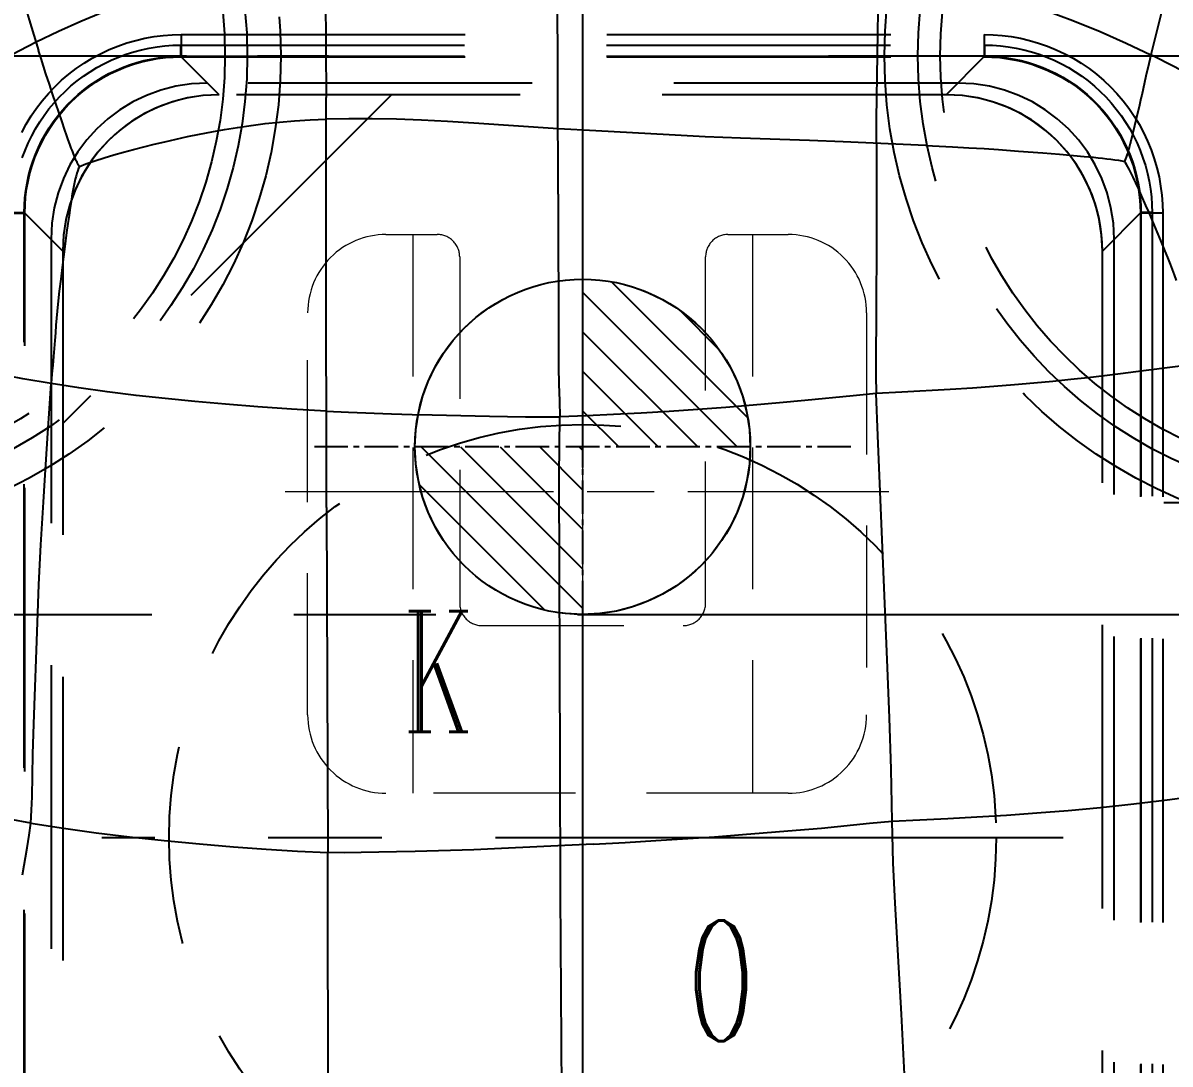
# Model space of a CAD drawing. Header units: inches. Extents: x 143011 to 144494, y -46023 to -44974.
# Drawn here: x 143760.5 to 143811.9, y -45186.5 to -45140 of the extents above; entities that cross this region are included whole.
import ezdxf

# ---------------------------------------------------------------- set-up
doc = ezdxf.new("R2010")
doc.units = ezdxf.units.IN
doc.header["$LTSCALE"] = 2
doc.header["$MEASUREMENT"] = 0
for name, pattern in [('ACAD_ISO08W100', [36, 24, -3, 6, -3]), ('CENTER', [50.8, 31.75, -6.35, 6.35, -6.35]), ('CENTER2', [1.125, 0.75, -0.125, 0.125, -0.125]), ('DASHED', [0.75, 0.5, -0.25]), ('HIDDEN', [9.525, 6.35, -3.175]), ('HIDDEN2', [4.7625, 3.175, -1.5875])]:
    doc.linetypes.add(name, pattern=pattern)
doc.layers.get('0').update_dxf_attribs({"linetype": 'CONTINUOUS'})
for name, color, linetype in [('CAV-COR', 1, 'CONTINUOUS'), ('DEFAULT_1', 7, 'CENTER'), ('DEFAULT_2', 8, 'HIDDEN'), ('PIN', 4, 'CONTINUOUS'), ('SP', 3, 'CONTINUOUS'), ('wr2', 41, 'DASHED')]:
    doc.layers.add(name, color=color, linetype=linetype)
doc.layers.add('斜頂座', color=41, linetype='CONTINUOUS', lineweight=9)
doc.styles.add('ROMANC', font='romanc', dxfattribs={"width": 0.6, "height": 1})

# ---------------------------------------------------------------- blocks, each defined once
blk = doc.blocks.new('20151030.171830')
at = {"color": 8, "linetype": 'HIDDEN'}
blk.add_circle((0, 0), 21.5, dxfattribs=at)
at = {"layer": 'SP', "linetype": 'CENTER', "ltscale": 0.25}
blk.add_line((-24, 0), (24, 0), dxfattribs=at)
at = {"layer": 'SP', "linetype": 'HIDDEN'}
for radius in [20, 19]:
    blk.add_circle((0, 0), radius, dxfattribs=at)
blk = doc.blocks.new('20160901.140447')
at = {"layer": 'wr2', "linetype": 'CENTER', "ltscale": 0.2}
for p, q in [((0, -11), (0, 11)), ((-11, 0), (11, 0))]:
    blk.add_line(p, q, dxfattribs=at)
at = {"layer": 'wr2', "linetype": 'HIDDEN', "ltscale": 0.5}
for radius in [8, 5.5, 4]:
    blk.add_circle((0, 0), radius, dxfattribs=at)
blk = doc.blocks.new('20160916.084916')
at = {"layer": '斜頂座', "linetype": 'ACAD_ISO08W100', "ltscale": 0.25}
for p, q in [((-0.2, 12.5), (-0.2, -14.5)), ((-13.5, 0), (13.5, 0))]:
    blk.add_line(p, q, dxfattribs=at)
at = {"layer": '斜頂座', "linetype": 'HIDDEN2'}
for p, q in [((-7.8, 11.5), (-7.8, -13.5)), ((7.4, 11.5), (7.4, -13.5))]:
    blk.add_line(p, q, dxfattribs=at)
blk.add_lwpolyline([(-5.7, -5, 0.414214), (-4.7, -6), (4.3, -6, 0.414214), (5.3, -5), (5.3, 10.5, -0.414214), (6.3, 11.5), (9, 11.5, -0.414214), (12.5, 8), (12.5, -10, -0.414214), (9, -13.5), (-9, -13.5, -0.414214), (-12.5, -10), (-12.5, 8, -0.414214), (-9, 11.5), (-6.7, 11.5, -0.414214), (-5.7, 10.5), (-5.7, -5, 0.414214)], format="xyb", dxfattribs=at)

msp = doc.modelspace()

# ---------------------------------------------------------------- hatches: boundary and pattern name
at = {"layer": 'PIN', "linetype": 'Continuous'}
h = msp.add_hatch(dxfattribs=at)
h.set_pattern_fill('ANSI31', color=256, scale=10, angle=270, style=0)
h.set_pattern_definition([(315, (143528.974, -45141.1194), (0.8838835, 0.8838835), [])])
h.paths.add_polyline_path([(143785.577, -45158.919), (143793.077, -45158.919, 0.414214), (143785.577, -45151.419)])
h.paths.add_polyline_path([(143785.577, -45166.419), (143785.577, -45158.919), (143778.077, -45158.919, 0.414214)])

# ---------------------------------------------------------------- linework, layer by layer
at = {"linetype": 'CENTER', "ltscale": 0.5}
msp.add_line((143785.577, -45026.419), (143785.577, -45526.419), dxfattribs=at)
at = {"color": 8, "linetype": 'CENTER', "ltscale": 0.4}
msp.add_line((143807.077, -45176.419), (143764.077, -45176.419), dxfattribs=at)
at = {"color": 8, "linetype": 'HIDDEN', "ltscale": 0.7}
msp.add_circle((143785.577, -45176.419), 18.5, dxfattribs=at)
at = {"layer": 'CAV-COR', "linetype": 'ByBlock'}
for p, q in [((143774.063, -45136.942), (143774.1, -45143.295)), ((143811.678, -45138.652), (143810.997, -45141.373)), ((143761.357, -45141.547), (143761.243, -45141.184)), ((143761.572, -45142.223), (143761.357, -45141.547)), ((143810.903, -45141.779), (143810.775, -45142.334)), ((143761.724, -45142.691), (143761.572, -45142.223)), ((143810.775, -45142.334), (143810.586, -45143.176)), ((143761.868, -45143.126), (143761.724, -45142.691)), ((143762.289, -45144.38), (143761.868, -45143.126)), ((143810.551, -45143.331), (143810.482, -45143.629)), ((143810.586, -45143.176), (143810.551, -45143.331)), ((143810.482, -45143.629), (143810.352, -45144.18)), ((143762.399, -45144.702), (143762.289, -45144.38)), ((143784.478, -45144.684), (143780.716, -45144.434)), ((143798.716, -45145.336), (143798.726, -45144.26)), ((143762.505, -45145.002), (143762.399, -45144.702)), ((143762.571, -45145.189), (143762.505, -45145.002)), ((143762.638, -45145.373), (143762.571, -45145.189)), ((143762.705, -45145.555), (143762.638, -45145.373)), ((143798.716, -45145.336), (143798.717, -45149.388)), ((143800.935, -45145.435), (143802.117, -45145.492)), ((143802.117, -45145.492), (143802.846, -45145.533)), ((143802.846, -45145.533), (143803.533, -45145.575)), ((143803.533, -45145.575), (143804.18, -45145.617)), ((143804.18, -45145.617), (143805.081, -45145.683)), ((143805.081, -45145.683), (143806.167, -45145.767)), ((143806.167, -45145.767), (143806.906, -45145.828)), ((143806.906, -45145.828), (143808.019, -45145.925)), ((143810.58, -45147.666), (143810.452, -45147.382)), ((143784.485, -45147.606), (143784.504, -45154.574)), ((143810.777, -45148.114), (143810.58, -45147.666)), ((143762.655, -45148.212), (143762.602, -45148.563)), ((143810.913, -45148.428), (143810.777, -45148.114)), ((143811.056, -45148.761), (143810.913, -45148.428)), ((143762.549, -45148.933), (143762.494, -45149.325)), ((143762.602, -45148.563), (143762.549, -45148.933)), ((143811.282, -45149.298), (143811.056, -45148.761)), ((143762.494, -45149.325), (143762.408, -45149.96)), ((143811.441, -45149.683), (143811.282, -45149.298)), ((143762.408, -45149.96), (143762.35, -45150.415)), ((143811.607, -45150.09), (143811.441, -45149.683)), ((143762.35, -45150.415), (143762.29, -45150.899)), ((143762.29, -45150.899), (143762.229, -45151.413)), ((143762.229, -45151.413), (143762.168, -45151.959)), ((143762.168, -45151.959), (143762.107, -45152.539)), ((143798.71, -45156.536), (143797.683, -45156.632)), ((143798.782, -45158.408), (143798.71, -45156.536)), ((143781.408, -45157.55), (143783.021, -45157.576)), ((143784.529, -45160.211), (143784.558, -45157.581)), ((143774.12, -45161.631), (143774.18, -45177.079)), ((143761.259, -45165.086), (143761.348, -45163.301)), ((143761.187, -45166.775), (143761.259, -45165.086)), ((143761.026, -45171.318), (143761.187, -45166.775)), ((143760.99, -45172.674), (143761.026, -45171.318)), ((143760.948, -45174.575), (143760.99, -45172.674)), ((143795.125, -45176.079), (143796.262, -45175.977)), ((143774.181, -45181.228), (143774.18, -45177.079)), ((143784.669, -45192.856), (143784.594, -45178.923)), ((143799.841, -45184.305), (143799.559, -45179.332))]:
    msp.add_line(p, q, dxfattribs=at)
for points in [[(143784.485, -45147.606), (143784.425, -45128.491), (143784.425, -45127.965), (143784.425, -45127.468), (143784.425, -45126.994), (143784.424, -45126.128)], [(143761.125, -45140.803), (143762.136, -45140.316), (143763.13, -45139.873), (143764.105, -45139.474), (143765.055, -45139.112), (143765.981, -45138.785), (143766.886, -45138.49), (143767.77, -45138.226), (143768.631, -45137.991), (143769.471, -45137.781), (143770.289, -45137.59), (143771.083, -45137.418), (143771.858, -45137.262), (143772.614, -45137.132), (143773.35, -45137.032), (143774.063, -45136.942)], [(143798.726, -45144.26), (143798.809, -45138.453), (143798.824, -45138.17), (143798.848, -45137.898), (143798.878, -45137.637), (143798.894, -45137.384)], [(143798.894, -45137.384), (143800.495, -45137.695), (143802.03, -45138.055), (143803.497, -45138.461), (143804.894, -45138.901), (143806.227, -45139.362), (143807.502, -45139.843), (143808.724, -45140.34), (143809.89, -45140.85), (143810.997, -45141.373)], [(143760.553, -45138.898), (143760.821, -45139.814), (143761.243, -45141.184)], [(143748.594, -45151.94), (143749.363, -45150.722), (143750.186, -45149.583), (143751.04, -45148.514), (143751.897, -45147.522), (143752.776, -45146.599), (143753.728, -45145.702), (143754.759, -45144.831), (143755.854, -45143.991), (143757.033, -45143.163), (143758.308, -45142.347), (143759.672, -45141.559), (143761.125, -45140.803)], [(143810.997, -45141.373), (143810.947, -45141.584), (143810.903, -45141.779)], [(143823.125, -45151.779), (143822.787, -45151.241), (143822.415, -45150.697), (143822.015, -45150.139), (143821.584, -45149.569), (143821.121, -45148.99), (143820.618, -45148.403), (143820.077, -45147.811), (143819.492, -45147.218), (143818.86, -45146.622), (143818.182, -45146.026), (143817.459, -45145.43), (143816.688, -45144.833), (143815.868, -45144.24), (143814.996, -45143.657), (143814.072, -45143.078), (143813.099, -45142.501), (143812.076, -45141.93), (143810.997, -45141.373)], [(143774.12, -45161.631), (143774.101, -45149.889), (143774.104, -45148.503), (143774.1, -45143.295)], [(143763.066, -45146.375), (143763.357, -45146.26), (143763.753, -45146.119), (143764.171, -45145.984), (143764.6, -45145.856), (143765.042, -45145.733), (143765.492, -45145.613), (143765.948, -45145.496), (143766.413, -45145.381), (143766.893, -45145.266), (143767.391, -45145.152), (143767.905, -45145.04), (143768.437, -45144.931), (143768.986, -45144.825), (143769.552, -45144.722), (143770.139, -45144.626), (143770.745, -45144.537), (143771.372, -45144.457), (143772.021, -45144.387), (143772.693, -45144.329), (143773.387, -45144.285), (143774.102, -45144.254)], [(143780.716, -45144.434), (143779.526, -45144.365), (143778.368, -45144.307), (143777.246, -45144.262), (143776.162, -45144.238), (143775.113, -45144.237), (143774.102, -45144.254)], [(143810.352, -45144.18), (143810.095, -45145.243), (143810.069, -45145.351), (143810.042, -45145.458), (143810.015, -45145.563), (143809.987, -45145.666), (143809.958, -45145.765), (143809.928, -45145.861), (143809.897, -45145.954), (143809.865, -45146.038), (143809.836, -45146.105), (143809.812, -45146.151)], [(143789.453, -45144.964), (143786.161, -45144.781), (143784.478, -45144.684)], [(143795.729, -45145.209), (143792.638, -45145.107), (143791.059, -45145.041), (143789.453, -45144.964)], [(143800.935, -45145.435), (143797.236, -45145.268), (143795.729, -45145.209)], [(143763.066, -45146.375), (143763.042, -45146.345), (143763.016, -45146.303), (143762.988, -45146.249), (143762.959, -45146.185), (143762.928, -45146.115), (143762.896, -45146.041), (143762.865, -45145.965), (143762.833, -45145.887), (143762.801, -45145.807), (143762.769, -45145.725), (143762.737, -45145.641), (143762.705, -45145.555)], [(143808.019, -45145.925), (143808.435, -45145.964), (143808.636, -45145.984), (143808.832, -45146.005), (143809.023, -45146.026), (143809.209, -45146.048), (143809.389, -45146.071), (143809.554, -45146.096), (143809.698, -45146.122), (143809.812, -45146.151)], [(143763.066, -45146.375), (143763.028, -45146.455), (143762.991, -45146.556), (143762.953, -45146.675), (143762.917, -45146.807), (143762.883, -45146.946), (143762.85, -45147.09), (143762.819, -45147.237), (143762.79, -45147.389), (143762.762, -45147.545), (143762.734, -45147.707), (143762.707, -45147.873), (143762.655, -45148.212)], [(143810.452, -45147.382), (143810.389, -45147.244), (143810.326, -45147.11), (143810.265, -45146.98), (143810.204, -45146.854), (143810.143, -45146.731), (143810.083, -45146.611), (143810.023, -45146.495), (143809.964, -45146.387), (143809.909, -45146.292), (143809.858, -45146.212), (143809.812, -45146.151)], [(143798.717, -45149.388), (143798.708, -45153.118), (143798.7, -45154.868)], [(143812.14, -45151.471), (143812.048, -45151.223), (143811.957, -45150.982), (143811.867, -45150.748), (143811.779, -45150.522), (143811.607, -45150.09)], [(143761.799, -45156.087), (143760.536, -45155.872), (143759.296, -45155.632), (143758.089, -45155.366), (143756.929, -45155.083), (143755.813, -45154.779), (143754.704, -45154.445), (143753.581, -45154.078), (143752.471, -45153.68), (143751.407, -45153.262), (143750.407, -45152.833), (143749.467, -45152.391), (143748.594, -45151.94)], [(143762.107, -45152.539), (143762.077, -45152.843), (143762.048, -45153.157), (143762.019, -45153.482), (143761.992, -45153.817), (143761.967, -45154.161), (143761.943, -45154.516), (143761.914, -45154.883), (143761.878, -45155.264), (143761.838, -45155.659), (143761.799, -45156.087)], [(143784.504, -45154.574), (143784.503, -45155.355), (143784.512, -45156.117), (143784.538, -45156.859), (143784.558, -45157.581)], [(143798.7, -45154.868), (143798.7, -45155.713), (143798.71, -45156.536)], [(143813.351, -45155.169), (143812.794, -45155.25), (143812.209, -45155.318), (143811.602, -45155.394)], [(143811.602, -45155.394), (143810.317, -45155.568), (143809.635, -45155.655), (143808.923, -45155.74), (143808.183, -45155.825), (143807.41, -45155.909), (143806.604, -45155.99), (143805.765, -45156.069), (143804.889, -45156.145), (143803.973, -45156.218), (143803.017, -45156.287), (143802.012, -45156.352)], [(143761.661, -45158.307), (143761.726, -45157.202), (143761.799, -45156.087)], [(143774.112, -45157.323), (143772.556, -45157.233), (143771.055, -45157.129), (143769.609, -45157.015), (143768.228, -45156.895), (143766.903, -45156.762), (143765.601, -45156.615), (143764.307, -45156.452), (143763.037, -45156.278), (143761.799, -45156.087)], [(143797.683, -45156.632), (143795.519, -45156.85), (143794.378, -45156.957), (143793.199, -45157.06), (143791.99, -45157.158), (143790.737, -45157.251), (143789.454, -45157.337), (143788.189, -45157.412), (143786.959, -45157.479), (143785.748, -45157.538), (143784.558, -45157.581)], [(143802.012, -45156.352), (143799.856, -45156.467), (143798.71, -45156.536)], [(143774.112, -45157.323), (143775.107, -45157.368), (143777.026, -45157.44)], [(143777.026, -45157.44), (143777.947, -45157.468), (143778.843, -45157.492), (143781.408, -45157.55)], [(143783.021, -45157.576), (143783.799, -45157.583), (143784.558, -45157.581)], [(143761.348, -45163.301), (143761.454, -45161.401), (143761.515, -45160.408), (143761.661, -45158.307)], [(143799.429, -45175.677), (143799.385, -45173.34), (143799.303, -45171.049), (143799.217, -45168.804), (143798.782, -45158.408)], [(143784.594, -45178.923), (143784.573, -45172.957), (143784.529, -45160.211)], [(143760.894, -45175.753), (143758.941, -45175.395), (143757.046, -45174.993), (143755.251, -45174.555), (143753.575, -45174.09), (143752.014, -45173.595), (143750.52, -45173.069), (143749.097, -45172.515), (143747.754, -45171.931), (143746.454, -45171.303), (143745.204, -45170.623), (143744.025, -45169.897), (143742.966, -45169.149)], [(143799.429, -45175.677), (143800.654, -45175.612), (143801.914, -45175.551), (143803.207, -45175.483), (143804.532, -45175.4), (143805.892, -45175.302), (143807.295, -45175.186), (143808.747, -45175.052), (143810.232, -45174.896), (143811.72, -45174.717), (143813.201, -45174.515), (143814.669, -45174.284), (143816.098, -45174.02)], [(143760.894, -45175.753), (143760.931, -45175.175), (143760.948, -45174.575)], [(143760.528, -45178.068), (143760.732, -45176.869), (143760.826, -45176.302), (143760.894, -45175.753)], [(143760.894, -45175.753), (143762.358, -45175.985), (143763.819, -45176.187), (143765.313, -45176.371), (143766.861, -45176.536), (143768.434, -45176.687), (143769.959, -45176.818), (143771.416, -45176.927), (143772.825, -45177.016), (143774.18, -45177.079)], [(143796.262, -45175.977), (143798.414, -45175.766), (143799.429, -45175.677)], [(143799.559, -45179.332), (143799.474, -45177.539), (143799.429, -45175.677)], [(143791.481, -45176.364), (143792.734, -45176.271), (143795.125, -45176.079)], [(143786.05, -45176.703), (143781.64, -45176.914), (143780.712, -45176.948)], [(143786.05, -45176.703), (143787.473, -45176.623), (143788.853, -45176.539), (143791.481, -45176.364)], [(143777.258, -45177.049), (143775.674, -45177.078), (143774.915, -45177.084), (143774.18, -45177.079)], [(143780.712, -45176.948), (143778.083, -45177.028), (143777.258, -45177.049)], [(143774.208, -45190.806), (143774.196, -45187.092), (143774.195, -45185.191), (143774.181, -45181.228)], [(143800.166, -45193.629), (143800.189, -45192.467), (143800.175, -45191.251), (143800.126, -45189.979), (143799.841, -45184.305)]]:
    msp.add_lwpolyline(points, dxfattribs=at)
at = {"layer": 'DEFAULT_1', "color": 2, "linetype": 'CENTER', "ltscale": 0.5}
for p, q in [((143785.577, -45115.398), (143785.577, -45246.267)), ((143734.555, -45166.419), (143836.598, -45166.419))]:
    msp.add_line(p, q, dxfattribs=at)
at = {"layer": 'DEFAULT_2', "color": 8, "linetype": 'HIDDEN'}
for p, q in [((143767.617, -45140.47), (143803.536, -45140.47)), ((143767.617, -45140.47), (143767.617, -45141.469)), ((143803.536, -45140.47), (143803.536, -45141.469)), ((143767.592, -45140.945), (143803.561, -45140.945)), ((143767.592, -45140.945), (143767.592, -45141.444)), ((143803.561, -45140.945), (143803.561, -45141.444)), ((143767.592, -45141.444), (143803.561, -45141.444)), ((143769.314, -45143.166), (143767.592, -45141.444)), ((143767.617, -45141.469), (143803.536, -45141.469)), ((143801.839, -45143.166), (143803.561, -45141.444)), ((143802.363, -45142.642), (143768.79, -45142.642)), ((143777.027, -45143.166), (143762.324, -45157.87)), ((143801.839, -45143.166), (143769.314, -45143.166)), ((143759.628, -45148.459), (143760.626, -45148.459)), ((143760.102, -45148.434), (143760.601, -45148.434)), ((143760.6, -45211.386), (143760.601, -45148.434)), ((143762.324, -45150.157), (143760.601, -45148.434)), ((143760.624, -45211.548), (143760.626, -45148.459)), ((143808.829, -45150.157), (143810.552, -45148.434)), ((143811.526, -45148.459), (143810.527, -45148.459)), ((143810.527, -45148.459), (143810.529, -45211.548)), ((143811.051, -45148.434), (143810.552, -45148.434)), ((143810.552, -45148.434), (143810.553, -45211.386)), ((143811.051, -45148.434), (143811.053, -45211.345)), ((143811.526, -45148.459), (143811.526, -45210.998)), ((143761.8, -45149.633), (143761.8, -45218.205)), ((143809.353, -45218.205), (143809.353, -45149.633)), ((143762.324, -45150.157), (143762.324, -45217.681)), ((143808.829, -45217.681), (143808.829, -45150.157))]:
    msp.add_line(p, q, dxfattribs=at)
for points in [[(143760.489, -45144.847), (143760.691, -45144.474), (143760.912, -45144.112), (143761.151, -45143.763), (143761.407, -45143.43), (143761.68, -45143.11), (143761.969, -45142.806), (143762.273, -45142.518), (143762.593, -45142.245), (143762.927, -45141.989), (143763.276, -45141.751), (143763.639, -45141.529), (143764.012, -45141.328), (143764.396, -45141.147), (143764.789, -45140.986), (143765.188, -45140.847), (143765.591, -45140.731), (143766, -45140.636), (143766.407, -45140.562), (143766.811, -45140.51), (143767.214, -45140.479), (143767.617, -45140.47)], [(143803.536, -45140.47), (143803.941, -45140.479), (143804.345, -45140.51), (143804.751, -45140.563), (143805.159, -45140.637), (143805.568, -45140.732), (143805.972, -45140.85), (143806.371, -45140.989), (143806.765, -45141.151), (143807.148, -45141.332), (143807.521, -45141.533), (143807.884, -45141.755), (143808.232, -45141.994), (143808.566, -45142.249), (143808.885, -45142.522), (143809.189, -45142.811), (143809.478, -45143.115), (143809.751, -45143.435), (143810.006, -45143.769), (143810.245, -45144.118), (143810.466, -45144.481), (143810.667, -45144.854), (143810.848, -45145.238), (143811.009, -45145.632), (143811.148, -45146.03), (143811.265, -45146.434), (143811.36, -45146.842), (143811.434, -45147.249), (143811.486, -45147.654), (143811.516, -45148.057), (143811.526, -45148.459)], [(143760.511, -45145.992), (143760.636, -45145.655), (143760.776, -45145.326), (143760.933, -45145.003), (143761.105, -45144.688), (143761.29, -45144.383), (143761.49, -45144.088), (143761.704, -45143.802), (143761.931, -45143.527), (143762.171, -45143.264), (143762.423, -45143.012), (143762.686, -45142.772), (143762.961, -45142.546), (143763.247, -45142.332), (143763.542, -45142.132), (143763.848, -45141.946), (143764.163, -45141.774), (143764.485, -45141.618), (143764.815, -45141.477), (143765.152, -45141.352), (143765.494, -45141.244), (143765.839, -45141.152), (143766.189, -45141.077), (143766.54, -45141.019), (143766.89, -45140.977), (143767.24, -45140.952), (143767.592, -45140.945)], [(143803.561, -45140.945), (143803.913, -45140.952), (143804.265, -45140.977), (143804.615, -45141.019), (143804.966, -45141.077), (143805.316, -45141.153), (143805.662, -45141.244), (143806.003, -45141.353), (143806.34, -45141.478), (143806.67, -45141.619), (143806.992, -45141.775), (143807.307, -45141.947), (143807.612, -45142.133), (143807.908, -45142.333), (143808.194, -45142.547), (143808.468, -45142.774), (143808.732, -45143.013), (143808.984, -45143.265), (143809.223, -45143.529), (143809.45, -45143.803), (143809.664, -45144.089), (143809.864, -45144.385), (143810.05, -45144.69), (143810.221, -45145.005), (143810.378, -45145.328), (143810.518, -45145.658), (143810.643, -45145.995), (143810.752, -45146.336), (143810.843, -45146.682), (143810.919, -45147.031), (143810.977, -45147.382), (143811.018, -45147.732), (143811.043, -45148.083), (143811.051, -45148.434)], [(143760.601, -45148.434), (143760.609, -45148.106), (143760.632, -45147.777), (143760.671, -45147.449), (143760.725, -45147.121), (143760.796, -45146.795), (143760.881, -45146.472), (143760.983, -45146.153), (143761.099, -45145.839), (143761.231, -45145.531), (143761.377, -45145.23), (143761.537, -45144.937), (143761.71, -45144.652), (143761.897, -45144.376), (143762.096, -45144.11), (143762.308, -45143.854), (143762.532, -45143.608), (143762.767, -45143.373), (143763.013, -45143.149), (143763.269, -45142.938), (143763.536, -45142.738), (143763.812, -45142.552), (143764.097, -45142.378), (143764.39, -45142.218), (143764.691, -45142.072), (143764.999, -45141.941), (143765.313, -45141.824), (143765.632, -45141.723), (143765.955, -45141.637), (143766.281, -45141.567), (143766.608, -45141.513), (143766.936, -45141.474), (143767.264, -45141.451), (143767.592, -45141.444)], [(143760.626, -45148.459), (143760.635, -45148.106), (143760.662, -45147.751), (143760.707, -45147.394), (143760.772, -45147.036), (143760.855, -45146.679), (143760.958, -45146.325), (143761.08, -45145.976), (143761.221, -45145.632), (143761.38, -45145.296), (143761.556, -45144.97), (143761.75, -45144.653), (143761.959, -45144.348), (143762.183, -45144.056), (143762.421, -45143.778), (143762.674, -45143.511), (143762.94, -45143.259), (143763.219, -45143.021), (143763.512, -45142.797), (143763.817, -45142.588), (143764.134, -45142.395), (143764.461, -45142.219), (143764.797, -45142.06), (143765.14, -45141.92), (143765.489, -45141.799), (143765.843, -45141.696), (143766.199, -45141.613), (143766.556, -45141.549), (143766.912, -45141.504), (143767.265, -45141.477), (143767.617, -45141.469)], [(143803.536, -45141.469), (143803.889, -45141.477), (143804.245, -45141.504), (143804.601, -45141.55), (143804.959, -45141.614), (143805.316, -45141.698), (143805.67, -45141.801), (143806.02, -45141.923), (143806.363, -45142.063), (143806.699, -45142.222), (143807.026, -45142.399), (143807.342, -45142.592), (143807.647, -45142.801), (143807.939, -45143.025), (143808.218, -45143.263), (143808.484, -45143.516), (143808.736, -45143.782), (143808.975, -45144.062), (143809.198, -45144.354), (143809.407, -45144.659), (143809.601, -45144.976), (143809.777, -45145.303), (143809.935, -45145.639), (143810.076, -45145.983), (143810.197, -45146.332), (143810.299, -45146.685), (143810.383, -45147.042), (143810.447, -45147.398), (143810.492, -45147.754), (143810.518, -45148.108), (143810.527, -45148.459)], [(143803.561, -45141.444), (143803.889, -45141.451), (143804.218, -45141.475), (143804.547, -45141.513), (143804.874, -45141.568), (143805.2, -45141.638), (143805.523, -45141.724), (143805.842, -45141.825), (143806.156, -45141.942), (143806.464, -45142.073), (143806.765, -45142.219), (143807.058, -45142.379), (143807.344, -45142.553), (143807.619, -45142.74), (143807.886, -45142.939), (143808.142, -45143.151), (143808.388, -45143.374), (143808.623, -45143.609), (143808.846, -45143.855), (143809.058, -45144.112), (143809.257, -45144.378), (143809.444, -45144.654), (143809.618, -45144.939), (143809.778, -45145.233), (143809.923, -45145.534), (143810.055, -45145.842), (143810.171, -45146.156), (143810.272, -45146.475), (143810.358, -45146.797), (143810.428, -45147.123), (143810.483, -45147.451), (143810.521, -45147.779), (143810.544, -45148.107), (143810.552, -45148.434)], [(143769.314, -45143.166), (143768.947, -45143.176), (143768.582, -45143.205), (143768.22, -45143.252), (143767.86, -45143.319), (143767.503, -45143.404), (143767.152, -45143.508), (143766.807, -45143.63), (143766.468, -45143.771), (143766.138, -45143.928), (143765.817, -45144.103), (143765.504, -45144.294), (143765.203, -45144.501), (143764.913, -45144.724), (143764.635, -45144.961), (143764.37, -45145.213), (143764.119, -45145.477), (143763.881, -45145.756), (143763.659, -45146.045), (143763.452, -45146.346), (143763.26, -45146.659), (143763.086, -45146.98), (143762.928, -45147.311), (143762.788, -45147.65), (143762.666, -45147.995), (143762.562, -45148.346), (143762.476, -45148.703), (143762.41, -45149.063), (143762.362, -45149.424), (143762.334, -45149.789), (143762.324, -45150.157)], [(143808.829, -45150.157), (143808.82, -45149.789), (143808.791, -45149.424), (143808.743, -45149.063), (143808.677, -45148.703), (143808.591, -45148.346), (143808.487, -45147.995), (143808.365, -45147.65), (143808.225, -45147.311), (143808.067, -45146.98), (143807.893, -45146.659), (143807.701, -45146.346), (143807.494, -45146.045), (143807.272, -45145.756), (143807.034, -45145.477), (143806.783, -45145.213), (143806.518, -45144.961), (143806.24, -45144.724), (143805.95, -45144.501), (143805.649, -45144.294), (143805.337, -45144.103), (143805.015, -45143.928), (143804.685, -45143.771), (143804.346, -45143.63), (143804.001, -45143.508), (143803.65, -45143.404), (143803.293, -45143.319), (143802.933, -45143.252), (143802.571, -45143.205), (143802.206, -45143.176), (143801.839, -45143.166)]]:
    msp.add_lwpolyline(points, dxfattribs=at)
msp.add_circle((143785.577, -45158.919), 7.5, dxfattribs=at)
for centre, major_axis, start_param, end_param in [((143768.809, -45149.652), (4.963, -4.963), 2.357564, 3.925621), ((143802.344, -45149.652), (-4.963, -4.963), 2.357564, 3.925621), ((143769.333, -45150.176), (-4.963, 4.963), -0.784029, 0.784029), ((143801.82, -45150.176), (4.963, 4.963), -0.784029, 0.784029)]:
    msp.add_ellipse(centre, major_axis=major_axis, ratio=0.997265, start_param=start_param, end_param=end_param, dxfattribs=at)
at = {"layer": 'PIN', "linetype": 'CENTER2'}
for p, q in [((143785.577, -45146.919), (143785.577, -45170.919)), ((143797.577, -45158.919), (143773.577, -45158.919))]:
    msp.add_line(p, q, dxfattribs=at)
at = {"layer": 'PIN', "linetype": 'Continuous'}
msp.add_circle((143785.577, -45158.919), 7.5, dxfattribs=at)

# ---------------------------------------------------------------- block references
at = {"linetype": 'ByBlock'}
msp.add_blockref('20160916.084916', (143785.777, -45160.919), dxfattribs=at)
at = {"layer": 'SP', "linetype": 'ByBlock', "ltscale": 0.3}
for p in [(143750.577, -45141.419), (143820.577, -45141.419)]:
    msp.add_blockref('20151030.171830', p, dxfattribs=at)
at = {"layer": 'wr2', "linetype": 'ByBlock', "rotation": 89.99999999999999}
msp.add_blockref('20160901.140447', (143822.577, -45161.419), dxfattribs=at)

# ---------------------------------------------------------------- texts
at = {"color": 8, "linetype": 'HIDDEN', "ltscale": 0.7, "style": 'ROMANC', "width": 0.6}
for s, p in [('K', (143777.531, -45171.679)), ('O', (143790.245, -45185.512))]:
    msp.add_text(s, height=5.4, dxfattribs=at).set_placement(p)

doc.saveas('drawing.dxf')
